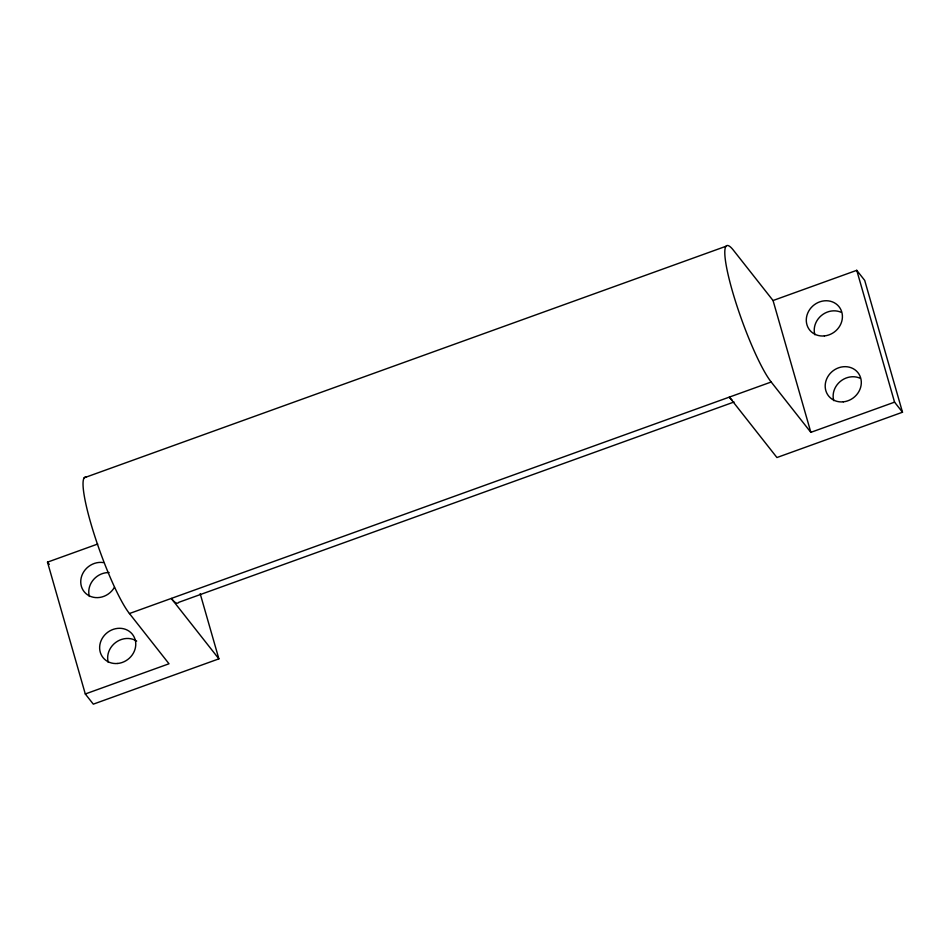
<?xml version="1.0" encoding="UTF-8"?>
<svg xmlns="http://www.w3.org/2000/svg" width="950" height="950" viewBox="0 0 950 950"><rect width="100%" height="100%" fill="white"/><g stroke="black" fill="none" stroke-linecap="round" stroke-linejoin="round"><path stroke-width="1.43" d="M84.146 477.814L725.919 246.299M200.177 593.655L218.88 658.849L93.314 704.152L85.298 693.975L47.5 562.151L97.719 544.029M902.5 412.229L894.556 402.147L810.849 432.345L771.198 382.007A75.002 11.198 70.2 0 1 732.26 290.664A75.002 11.198 70.2 0 1 733.4 250.194L773.051 300.521L856.758 270.322L864.702 280.404L902.5 412.229L776.934 457.532L729.351 397.112A75.002 11.198 70.2 0 0 732.248 400.282M85.927 476.983A75.002 11.198 70.2 0 0 94.086 534.007A75.002 11.198 70.2 0 0 129.438 613.534L771.198 382.007M734.041 402.004L178.778 602.324A75.002 11.198 70.2 0 1 171.285 598.429L218.88 658.849M85.298 693.975L169.005 663.777L129.438 613.534M47.5 562.151L49.281 564.407M856.758 270.322L894.556 402.147M773.051 300.521L810.849 432.345M108.276 662.387A18.751 16.91 -38.2 0 1 115.639 642.509A18.751 16.91 -38.2 0 1 136.681 641.072M89.383 596.469A18.751 16.91 -38.2 0 1 109.131 572.553M833.756 400.662A18.751 16.91 -38.2 0 1 840.156 381.556A18.751 16.91 -38.2 0 1 860.189 378.278M814.851 334.756A18.751 16.91 -38.2 0 1 821.251 315.649A18.751 16.91 -38.2 0 1 841.284 312.36M114.475 587.207A18.751 16.91 -38.2 0 1 91.212 596.671A18.751 16.91 -38.2 0 1 81.807 575.712A18.751 16.91 -38.2 0 1 103.431 562.59M843.303 401.838A18.751 16.91 -38.2 0 0 858.871 373.956A18.751 16.91 -38.2 0 0 827.581 377.091A18.751 16.91 -38.2 0 0 843.303 401.838M824.398 335.92A18.751 16.91 -38.2 0 0 839.978 308.037A18.751 16.91 -38.2 0 0 808.676 311.173A18.751 16.91 -38.2 0 0 824.398 335.92M117.752 663.468A18.751 16.91 -38.2 0 0 133.321 635.574A18.751 16.91 -38.2 0 0 102.03 638.721A18.751 16.91 -38.2 0 0 117.752 663.468"/></g></svg>
